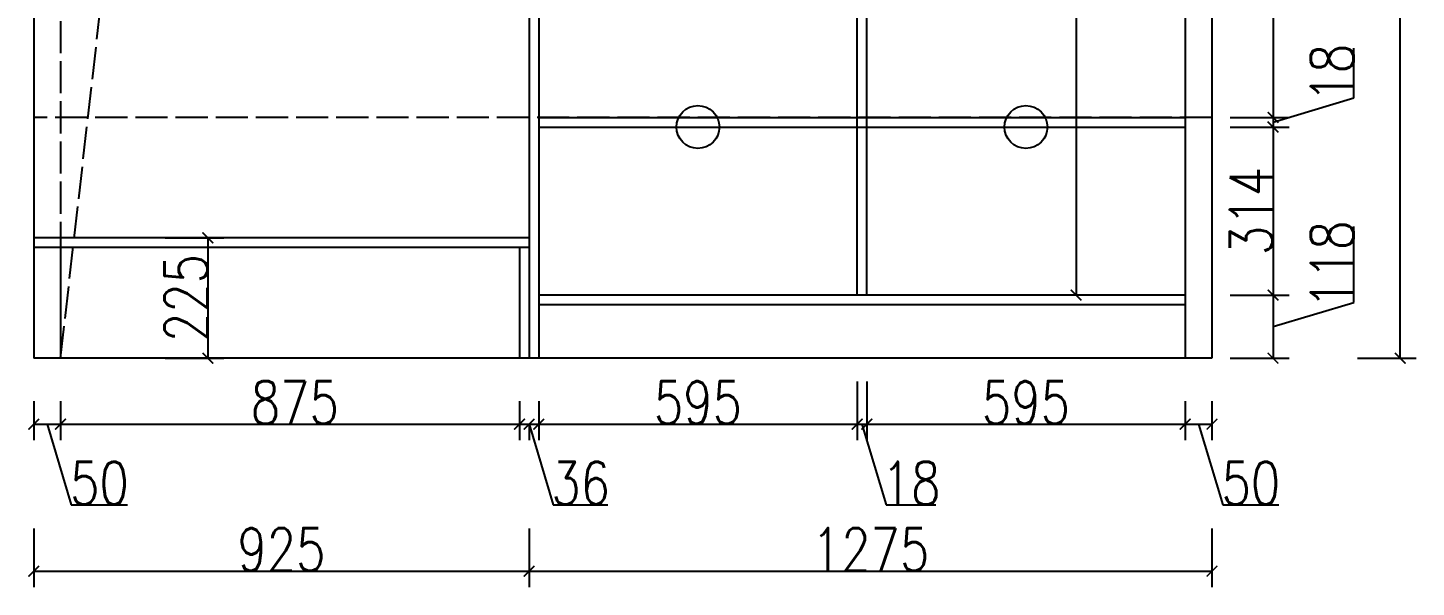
# Model space of a CAD drawing. Header units: millimetres. Extents: x 3255186 to 3429179, y -984851 to -941485.
# Drawn here: x 3304588 to 3307180, y -950187 to -949142 of the extents above; entities that cross this region are included whole.
import ezdxf

# ---------------------------------------------------------------- set-up
doc = ezdxf.new("R2010")
doc.units = ezdxf.units.MM
doc.header["$PDMODE"] = 35
doc.linetypes.add('ACAD_ISO02W100', pattern=[15, 12, -3])
doc.styles.add('DIM_FONT', font='SIMPLEX.shx', dxfattribs={"width": 0.8})
doc.dimstyles.new('ISO-25', dxfattribs={"dimtxt": 80, "dimasz": 20, "dimexe": 30, "dimexo": 80, "dimtad": 1, "dimdec": 0, "dimtxsty": 'DIM_FONT', "dimblk": 'ARCHTICK', "dimcen": 2.5, "dimadec": 0, "dimazin": 0, "dimtfac": 1, "dimtdec": 0, "dimtmove": 1, "dimatfit": 3, "dimfxl": 80, "dimfxlon": 1, "dimarcsym": 0})

# ---------------------------------------------------------------- blocks, each defined once
blk = doc.blocks.new('_ArchTick')
at = {"color": 0, "linetype": 'ByBlock', "const_width": 0.15}
blk.add_lwpolyline([(-0.5, -0.5), (0.5, 0.5)], dxfattribs=at)
blk = doc.blocks.new('*D187')
at = {"color": 0, "lineweight": -2, "ltscale": 5}
for p, q in [((3306832.6, -947855.3), (3306942.6, -947855.3)), ((3306912.6, -947855.3), (3306912.6, -949309.3)), ((3306832.6, -949309.3), (3306942.6, -949309.3))]:
    blk.add_line(p, q, dxfattribs=at)
at = {"layer": 'Defpoints', "color": 0, "ltscale": 5}
for p in [(3306748.6, -947855.3), (3306748.6, -949309.3), (3306912.6, -949309.3)]:
    blk.add_point(p, dxfattribs=at)
at = {"color": 0, "lineweight": -2, "ltscale": 5, "xscale": 20, "yscale": 20, "zscale": 20}
for p, rotation in [((3306912.6, -947855.3), 90), ((3306912.6, -949309.3), 270)]:
    blk.add_blockref('_ArchTick', p, dxfattribs=dict(at, rotation=rotation))
at = {"color": 0, "ltscale": 5, "insert": (3306871.9, -948582.3), "char_height": 80, "attachment_point": 5, "rotation": 90, "style": 'DIM_FONT'}
blk.add_mtext('1454', dxfattribs=at)
blk = doc.blocks.new('*D188')
at = {"color": 0, "lineweight": -2, "ltscale": 5}
for p, q in [((3307063.5, -949273), (3307063.5, -949180.3)), ((3306912.6, -949318.3), (3307063.5, -949273)), ((3306832.6, -949309.3), (3306942.6, -949309.3)), ((3306912.6, -949309.3), (3306912.6, -949327.3)), ((3306832.6, -949327.3), (3306942.6, -949327.3))]:
    blk.add_line(p, q, dxfattribs=at)
at = {"layer": 'Defpoints', "color": 0, "ltscale": 5}
for p in [(3306748.6, -949309.3), (3306748.6, -949327.3), (3306912.6, -949327.3)]:
    blk.add_point(p, dxfattribs=at)
at = {"color": 0, "lineweight": -2, "ltscale": 5, "xscale": 20, "yscale": 20, "zscale": 20}
for p, rotation in [((3306912.6, -949309.3), 90), ((3306912.6, -949327.3), 270)]:
    blk.add_blockref('_ArchTick', p, dxfattribs=dict(at, rotation=rotation))
at = {"color": 0, "ltscale": 5, "insert": (3307022.9, -949226.6), "char_height": 80, "attachment_point": 5, "rotation": 90, "style": 'DIM_FONT'}
blk.add_mtext('18', dxfattribs=at)
blk = doc.blocks.new('*D189')
at = {"color": 0, "lineweight": -2, "ltscale": 5}
for p, q in [((3306832.6, -949327.3), (3306942.6, -949327.3)), ((3306912.6, -949327.3), (3306912.6, -949641.3)), ((3306832.6, -949641.3), (3306942.6, -949641.3))]:
    blk.add_line(p, q, dxfattribs=at)
at = {"layer": 'Defpoints', "color": 0, "ltscale": 5}
for p in [(3306748.6, -949327.3), (3306748.6, -949641.3), (3306912.6, -949641.3)]:
    blk.add_point(p, dxfattribs=at)
at = {"color": 0, "lineweight": -2, "ltscale": 5, "xscale": 20, "yscale": 20, "zscale": 20}
for p, rotation in [((3306912.6, -949327.3), 90), ((3306912.6, -949641.3), 270)]:
    blk.add_blockref('_ArchTick', p, dxfattribs=dict(at, rotation=rotation))
at = {"color": 0, "ltscale": 5, "insert": (3306871.9, -949484.3), "char_height": 80, "attachment_point": 5, "rotation": 90, "style": 'DIM_FONT'}
blk.add_mtext('314', dxfattribs=at)
blk = doc.blocks.new('*D190')
at = {"color": 0, "lineweight": -2, "ltscale": 5}
for p, q in [((3307063.5, -949655), (3307063.5, -949513.5)), ((3306832.6, -949641.3), (3306942.6, -949641.3)), ((3306912.6, -949641.3), (3306912.6, -949759.3)), ((3306912.6, -949700.3), (3307063.5, -949655)), ((3306832.6, -949759.3), (3306942.6, -949759.3))]:
    blk.add_line(p, q, dxfattribs=at)
at = {"layer": 'Defpoints', "color": 0, "ltscale": 5}
for p in [(3306748.6, -949641.3), (3306748.6, -949759.3), (3306912.6, -949759.3)]:
    blk.add_point(p, dxfattribs=at)
at = {"color": 0, "lineweight": -2, "ltscale": 5, "xscale": 20, "yscale": 20, "zscale": 20}
for p, rotation in [((3306912.6, -949641.3), 90), ((3306912.6, -949759.3), 270)]:
    blk.add_blockref('_ArchTick', p, dxfattribs=dict(at, rotation=rotation))
at = {"color": 0, "ltscale": 5, "insert": (3307022.9, -949584.3), "char_height": 80, "attachment_point": 5, "rotation": 90, "style": 'DIM_FONT'}
blk.add_mtext('118', dxfattribs=at)
blk = doc.blocks.new('*D191')
at = {"color": 0, "lineweight": -2, "ltscale": 5}
for p, q in [((3307070, -947039.3), (3307180, -947039.3)), ((3307150, -949759.3), (3307150, -947039.3)), ((3307070, -949759.3), (3307180, -949759.3))]:
    blk.add_line(p, q, dxfattribs=at)
at = {"layer": 'Defpoints', "color": 0, "ltscale": 5}
for p in [(3306798.6, -947039.3), (3307150, -947039.3), (3306798.6, -949759.3)]:
    blk.add_point(p, dxfattribs=at)
at = {"color": 0, "lineweight": -2, "ltscale": 5, "xscale": 20, "yscale": 20, "zscale": 20}
for p, rotation in [((3307150, -947039.3), 90), ((3307150, -949759.3), 270)]:
    blk.add_blockref('_ArchTick', p, dxfattribs=dict(at, rotation=rotation))
at = {"color": 0, "ltscale": 5, "insert": (3307109.3, -948399.3), "char_height": 80, "attachment_point": 5, "rotation": 90, "style": 'DIM_FONT'}
blk.add_mtext('2720', dxfattribs=at)
blk = doc.blocks.new('*D192')
at = {"color": 0, "lineweight": -2, "ltscale": 5}
for p, q in [((3305505.6, -949839.3), (3305505.6, -949912.5)), ((3305541.6, -949839.3), (3305541.6, -949912.5)), ((3305505.6, -949882.5), (3305541.6, -949882.5)), ((3305523.6, -949882.5), (3305568.8, -950033.4)), ((3305568.8, -950033.4), (3305670.7, -950033.4))]:
    blk.add_line(p, q, dxfattribs=at)
at = {"layer": 'Defpoints', "color": 0, "ltscale": 5}
for p in [(3305505.6, -949759.3), (3305541.6, -949759.3), (3305541.6, -949882.5)]:
    blk.add_point(p, dxfattribs=at)
at = {"color": 0, "lineweight": -2, "ltscale": 5, "xscale": 20, "yscale": 20, "zscale": 20, "rotation": 180}
blk.add_blockref('_ArchTick', (3305505.6, -949882.5), dxfattribs=at)
at = {"color": 0, "lineweight": -2, "ltscale": 5, "xscale": 20, "yscale": 20, "zscale": 20}
blk.add_blockref('_ArchTick', (3305541.6, -949882.5), dxfattribs=at)
at = {"color": 0, "ltscale": 5, "insert": (3305619.8, -949992.8), "char_height": 80, "attachment_point": 5, "style": 'DIM_FONT'}
blk.add_mtext('36', dxfattribs=at)
blk = doc.blocks.new('*D193')
at = {"color": 0, "lineweight": -2, "ltscale": 5}
for p, q in [((3306136.1, -949802.5), (3306136.1, -949912.5)), ((3305541.6, -949839.3), (3305541.6, -949912.5)), ((3305541.6, -949882.5), (3306136.1, -949882.5))]:
    blk.add_line(p, q, dxfattribs=at)
at = {"layer": 'Defpoints', "color": 0, "ltscale": 5}
for p in [(3306136.1, -949626.1), (3305541.6, -949759.3), (3306136.1, -949882.5)]:
    blk.add_point(p, dxfattribs=at)
at = {"color": 0, "lineweight": -2, "ltscale": 5, "xscale": 20, "yscale": 20, "zscale": 20, "rotation": 180}
blk.add_blockref('_ArchTick', (3305541.6, -949882.5), dxfattribs=at)
at = {"color": 0, "lineweight": -2, "ltscale": 5, "xscale": 20, "yscale": 20, "zscale": 20}
blk.add_blockref('_ArchTick', (3306136.1, -949882.5), dxfattribs=at)
at = {"color": 0, "ltscale": 5, "insert": (3305838.8, -949841.9), "char_height": 80, "attachment_point": 5, "style": 'DIM_FONT'}
blk.add_mtext('595', dxfattribs=at)
blk = doc.blocks.new('*D194')
at = {"color": 0, "lineweight": -2, "ltscale": 5}
for p, q in [((3306136.1, -949802.5), (3306136.1, -949912.5)), ((3306154.1, -949802.5), (3306154.1, -949912.5)), ((3306136.1, -949882.5), (3306154.1, -949882.5)), ((3306145.1, -949882.5), (3306190.3, -950033.4)), ((3306190.3, -950033.4), (3306283, -950033.4))]:
    blk.add_line(p, q, dxfattribs=at)
at = {"layer": 'Defpoints', "color": 0, "ltscale": 5}
for p in [(3306136.1, -949626.1), (3306154.1, -949641.3), (3306154.1, -949882.5)]:
    blk.add_point(p, dxfattribs=at)
at = {"color": 0, "lineweight": -2, "ltscale": 5, "xscale": 20, "yscale": 20, "zscale": 20, "rotation": 180}
blk.add_blockref('_ArchTick', (3306136.1, -949882.5), dxfattribs=at)
at = {"color": 0, "lineweight": -2, "ltscale": 5, "xscale": 20, "yscale": 20, "zscale": 20}
blk.add_blockref('_ArchTick', (3306154.1, -949882.5), dxfattribs=at)
at = {"color": 0, "ltscale": 5, "insert": (3306236.7, -949992.8), "char_height": 80, "attachment_point": 5, "style": 'DIM_FONT'}
blk.add_mtext('18', dxfattribs=at)
blk = doc.blocks.new('*D195')
at = {"color": 0, "lineweight": -2, "ltscale": 5}
for p, q in [((3306154.1, -949802.5), (3306154.1, -949912.5)), ((3306748.6, -949839.3), (3306748.6, -949912.5)), ((3306154.1, -949882.5), (3306748.6, -949882.5))]:
    blk.add_line(p, q, dxfattribs=at)
at = {"layer": 'Defpoints', "color": 0, "ltscale": 5}
for p in [(3306154.1, -949641.3), (3306748.6, -949759.3), (3306748.6, -949882.5)]:
    blk.add_point(p, dxfattribs=at)
at = {"color": 0, "lineweight": -2, "ltscale": 5, "xscale": 20, "yscale": 20, "zscale": 20, "rotation": 180}
blk.add_blockref('_ArchTick', (3306154.1, -949882.5), dxfattribs=at)
at = {"color": 0, "lineweight": -2, "ltscale": 5, "xscale": 20, "yscale": 20, "zscale": 20}
blk.add_blockref('_ArchTick', (3306748.6, -949882.5), dxfattribs=at)
at = {"color": 0, "ltscale": 5, "insert": (3306451.3, -949841.9), "char_height": 80, "attachment_point": 5, "style": 'DIM_FONT'}
blk.add_mtext('595', dxfattribs=at)
blk = doc.blocks.new('*D196')
at = {"color": 0, "lineweight": -2, "ltscale": 5}
for p, q in [((3306748.6, -949839.3), (3306748.6, -949912.5)), ((3306798.6, -949839.3), (3306798.6, -949912.5)), ((3306748.6, -949882.5), (3306798.6, -949882.5)), ((3306773.6, -949882.5), (3306818.8, -950033.4)), ((3306818.8, -950033.4), (3306923.7, -950033.4))]:
    blk.add_line(p, q, dxfattribs=at)
at = {"layer": 'Defpoints', "color": 0, "ltscale": 5}
for p in [(3306748.6, -949759.3), (3306798.6, -949759.3), (3306798.6, -949882.5)]:
    blk.add_point(p, dxfattribs=at)
at = {"color": 0, "lineweight": -2, "ltscale": 5, "xscale": 20, "yscale": 20, "zscale": 20, "rotation": 180}
blk.add_blockref('_ArchTick', (3306748.6, -949882.5), dxfattribs=at)
at = {"color": 0, "lineweight": -2, "ltscale": 5, "xscale": 20, "yscale": 20, "zscale": 20}
blk.add_blockref('_ArchTick', (3306798.6, -949882.5), dxfattribs=at)
at = {"color": 0, "ltscale": 5, "insert": (3306871.3, -949992.8), "char_height": 80, "attachment_point": 5, "style": 'DIM_FONT'}
blk.add_mtext('50', dxfattribs=at)
blk = doc.blocks.new('*D197')
at = {"color": 0, "lineweight": -2, "ltscale": 5}
for p, q in [((3305523.6, -950077.2), (3305523.6, -950187.2)), ((3306798.6, -950077.2), (3306798.6, -950187.2)), ((3305523.6, -950157.2), (3306798.6, -950157.2))]:
    blk.add_line(p, q, dxfattribs=at)
at = {"layer": 'Defpoints', "color": 0, "ltscale": 5}
for p in [(3305523.6, -949759.3), (3306798.6, -949759.3), (3306798.6, -950157.2)]:
    blk.add_point(p, dxfattribs=at)
at = {"color": 0, "lineweight": -2, "ltscale": 5, "xscale": 20, "yscale": 20, "zscale": 20, "rotation": 180}
blk.add_blockref('_ArchTick', (3305523.6, -950157.2), dxfattribs=at)
at = {"color": 0, "lineweight": -2, "ltscale": 5, "xscale": 20, "yscale": 20, "zscale": 20}
blk.add_blockref('_ArchTick', (3306798.6, -950157.2), dxfattribs=at)
at = {"color": 0, "ltscale": 5, "insert": (3306161.1, -950116.6), "char_height": 80, "attachment_point": 5, "style": 'DIM_FONT'}
blk.add_mtext('1275', dxfattribs=at)
blk = doc.blocks.new('*D198')
at = {"color": 0, "lineweight": -2, "ltscale": 5}
for p, q in [((3304598.6, -949839.3), (3304598.6, -949912.5)), ((3304648.6, -949839.3), (3304648.6, -949912.5)), ((3304598.6, -949882.5), (3304648.6, -949882.5)), ((3304623.6, -949882.5), (3304668.8, -950033.4)), ((3304668.8, -950033.4), (3304773.7, -950033.4))]:
    blk.add_line(p, q, dxfattribs=at)
at = {"layer": 'Defpoints', "color": 0, "ltscale": 5}
for p in [(3304598.6, -949759.3), (3304648.6, -949759.3), (3304648.6, -949882.5)]:
    blk.add_point(p, dxfattribs=at)
at = {"color": 0, "lineweight": -2, "ltscale": 5, "xscale": 20, "yscale": 20, "zscale": 20, "rotation": 180}
blk.add_blockref('_ArchTick', (3304598.6, -949882.5), dxfattribs=at)
at = {"color": 0, "lineweight": -2, "ltscale": 5, "xscale": 20, "yscale": 20, "zscale": 20}
blk.add_blockref('_ArchTick', (3304648.6, -949882.5), dxfattribs=at)
at = {"color": 0, "ltscale": 5, "insert": (3304721.3, -949992.8), "char_height": 80, "attachment_point": 5, "style": 'DIM_FONT'}
blk.add_mtext('50', dxfattribs=at)
blk = doc.blocks.new('*D199')
at = {"color": 0, "lineweight": -2, "ltscale": 5}
for p, q in [((3304648.6, -949839.3), (3304648.6, -949912.5)), ((3304648.6, -949882.5), (3305523.6, -949882.5)), ((3305523.6, -949882.5), (3305523.6, -949912.5))]:
    blk.add_line(p, q, dxfattribs=at)
at = {"layer": 'Defpoints', "color": 0, "ltscale": 5}
for p in [(3304648.6, -949759.3), (3305523.6, -949875.9), (3305523.6, -949882.5)]:
    blk.add_point(p, dxfattribs=at)
at = {"color": 0, "lineweight": -2, "ltscale": 5, "xscale": 20, "yscale": 20, "zscale": 20, "rotation": 180}
blk.add_blockref('_ArchTick', (3304648.6, -949882.5), dxfattribs=at)
at = {"color": 0, "lineweight": -2, "ltscale": 5, "xscale": 20, "yscale": 20, "zscale": 20}
blk.add_blockref('_ArchTick', (3305523.6, -949882.5), dxfattribs=at)
at = {"color": 0, "ltscale": 5, "insert": (3305086.1, -949841.9), "char_height": 80, "attachment_point": 5, "style": 'DIM_FONT'}
blk.add_mtext('875', dxfattribs=at)
blk = doc.blocks.new('*D200')
at = {"color": 0, "lineweight": -2, "ltscale": 5}
for p, q in [((3304598.6, -950077.2), (3304598.6, -950187.2)), ((3305523.6, -950077.2), (3305523.6, -950187.2)), ((3304598.6, -950157.2), (3305523.6, -950157.2))]:
    blk.add_line(p, q, dxfattribs=at)
at = {"layer": 'Defpoints', "color": 0, "ltscale": 5}
for p in [(3304598.6, -949759.3), (3305523.6, -949759.3), (3305523.6, -950157.2)]:
    blk.add_point(p, dxfattribs=at)
at = {"color": 0, "lineweight": -2, "ltscale": 5, "xscale": 20, "yscale": 20, "zscale": 20, "rotation": 180}
blk.add_blockref('_ArchTick', (3304598.6, -950157.2), dxfattribs=at)
at = {"color": 0, "lineweight": -2, "ltscale": 5, "xscale": 20, "yscale": 20, "zscale": 20}
blk.add_blockref('_ArchTick', (3305523.6, -950157.2), dxfattribs=at)
at = {"color": 0, "ltscale": 5, "insert": (3305061.1, -950116.6), "char_height": 80, "attachment_point": 5, "style": 'DIM_FONT'}
blk.add_mtext('925', dxfattribs=at)
blk = doc.blocks.new('*D201')
at = {"color": 0, "lineweight": -2, "ltscale": 5}
for p, q in [((3304843.8, -949534.3), (3304953.8, -949534.3)), ((3304923.8, -949534.3), (3304923.8, -949759.3)), ((3304843.8, -949759.3), (3304953.8, -949759.3))]:
    blk.add_line(p, q, dxfattribs=at)
at = {"layer": 'Defpoints', "color": 0, "ltscale": 5}
for p in [(3304598.6, -949534.3), (3304598.6, -949759.3), (3304923.8, -949759.3)]:
    blk.add_point(p, dxfattribs=at)
at = {"color": 0, "lineweight": -2, "ltscale": 5, "xscale": 20, "yscale": 20, "zscale": 20}
for p, rotation in [((3304923.8, -949534.3), 90), ((3304923.8, -949759.3), 270)]:
    blk.add_blockref('_ArchTick', p, dxfattribs=dict(at, rotation=rotation))
at = {"color": 0, "ltscale": 5, "insert": (3304883.1, -949646.8), "char_height": 80, "attachment_point": 5, "rotation": 90, "style": 'DIM_FONT'}
blk.add_mtext('225', dxfattribs=at)
blk = doc.blocks.new('*D490')
at = {"color": 0, "lineweight": -2, "ltscale": 5}
for p, q in [((3306625, -947855.3), (3306515, -947855.3)), ((3306545, -947855.3), (3306545, -949641.3)), ((3306625, -949641.3), (3306515, -949641.3))]:
    blk.add_line(p, q, dxfattribs=at)
at = {"layer": 'Defpoints', "color": 0, "ltscale": 5}
for p in [(3306748.6, -947855.3), (3306545, -949641.3), (3306748.6, -949641.3)]:
    blk.add_point(p, dxfattribs=at)
at = {"color": 0, "lineweight": -2, "ltscale": 5, "xscale": 20, "yscale": 20, "zscale": 20}
for p, rotation in [((3306545, -947855.3), 90), ((3306545, -949641.3), 270)]:
    blk.add_blockref('_ArchTick', p, dxfattribs=dict(at, rotation=rotation))
at = {"color": 0, "ltscale": 5, "insert": (3306504.4, -948748.3), "char_height": 80, "attachment_point": 5, "rotation": 90, "style": 'DIM_FONT'}
blk.add_mtext('1786', dxfattribs=at)

msp = doc.modelspace()

# ---------------------------------------------------------------- linework, layer by layer
at = {"ltscale": 5}
for p, q in [((3304598.6, -947039.3), (3304598.6, -949759.3)), ((3306748.6, -947039.3), (3306748.6, -949759.3)), ((3306798.6, -947039.3), (3306798.6, -949759.3)), ((3305523.6, -947479.3), (3305523.6, -949759.3)), ((3305541.6, -947479.3), (3305541.6, -949759.3)), ((3306136.1, -949641.3), (3306136.1, -947497.3)), ((3306154.1, -949641.3), (3306154.1, -947497.3)), ((3305541.6, -949309.3), (3306748.6, -949309.3)), ((3305541.6, -949327.3), (3306748.6, -949327.3)), ((3305523.6, -949534.3), (3304598.6, -949534.3)), ((3304648.6, -949534.3), (3304648.6, -949759.3)), ((3305523.6, -949552.3), (3304598.6, -949552.3)), ((3305505.6, -949552.3), (3305505.6, -949759.3)), ((3306748.6, -949641.3), (3305541.6, -949641.3)), ((3306748.6, -949659.3), (3305541.6, -949659.3)), ((3306798.6, -949759.3), (3304598.6, -949759.3))]:
    msp.add_line(p, q, dxfattribs=at)
at = {"color": 252, "linetype": 'ACAD_ISO02W100', "ltscale": 5}
for p, q in [((3304648.6, -947479.3), (3304648.6, -949759.3)), ((3306798.6, -949309.3), (3304598.6, -949309.3))]:
    msp.add_line(p, q, dxfattribs=at)
msp.add_lwpolyline([(3304648.6, -949759.3), (3304824.3, -948219.9), (3305523.6, -947479.3)], dxfattribs=at)
at = {"ltscale": 5}
for centre in [(3305838.8, -949327.3), (3306451.3, -949327.3)]:
    msp.add_circle(centre, 40, dxfattribs=at)

# ---------------------------------------------------------------- dimensions: what is measured, and where the dimension line sits
for base, p1, p2, picture, middle in [((3307150, -947039.3), (3306798.6, -949759.3), (3306798.6, -947039.3), '*D191', (3307109.3, -948399.3)), ((3306545, -949641.3), (3306748.6, -947855.3), (3306748.6, -949641.3), '*D490', (3306504.4, -948748.3)), ((3306912.6, -949309.3), (3306748.6, -947855.3), (3306748.6, -949309.3), '*D187', (3306871.9, -948582.3)), ((3306912.6, -949327.3), (3306748.6, -949309.3), (3306748.6, -949327.3), '*D188', (3307022.9, -949272.4)), ((3306912.6, -949641.3), (3306748.6, -949327.3), (3306748.6, -949641.3), '*D189', (3306871.9, -949484.3)), ((3306912.6, -949759.3), (3306748.6, -949641.3), (3306748.6, -949759.3), '*D190', (3307022.9, -949654.4)), ((3304923.8, -949759.3), (3304598.6, -949534.3), (3304598.6, -949759.3), '*D201', (3304883.1, -949646.8))]:
    dim = msp.add_linear_dim(base=base, p1=p1, p2=p2, angle=90, dimstyle='ISO-25', dxfattribs=at)
    dim.commit()
    dim.dimension.update_dxf_attribs({"geometry": picture, "text_midpoint": middle})
for base, p1, p2, picture, middle in [((3306136.0622329, -949882.4875713), (3305541.5622329, -949759.2652817), (3306136.0622329, -949626.0568324), '*D193', (3305838.8122329, -949841.8625713)), ((3306154.1, -949882.5), (3306136.1, -949626.1), (3306154.1, -949641.3), '*D194', (3306191, -949992.8)), ((3306748.5622329, -949882.4875713), (3306154.0622329, -949641.2652817), (3306748.5622329, -949759.2652817), '*D195', (3306451.3122329, -949841.8625713)), ((3304648.6, -949882.5), (3304598.6, -949759.3), (3304648.6, -949759.3), '*D198', (3304669.5, -949992.8)), ((3305523.6, -950157.2), (3304598.6, -949759.3), (3305523.6, -949759.3), '*D200', (3305061.1, -950116.6)), ((3305523.6, -949882.5), (3304648.6, -949759.3), (3305523.6, -949875.9), '*D199', (3305086.1, -949841.9)), ((3305541.6, -949882.5), (3305505.6, -949759.3), (3305541.6, -949759.3), '*D192', (3305569.5, -949992.8)), ((3306798.6, -950157.2), (3305523.6, -949759.3), (3306798.6, -949759.3), '*D197', (3306161.1, -950116.6)), ((3306798.6, -949882.5), (3306748.6, -949759.3), (3306798.6, -949759.3), '*D196', (3306819.5, -949992.8))]:
    dim = msp.add_linear_dim(base=base, p1=p1, p2=p2, dimstyle='ISO-25', dxfattribs=at)
    dim.commit()
    dim.dimension.update_dxf_attribs({"geometry": picture, "text_midpoint": middle})

doc.saveas('drawing.dxf')
